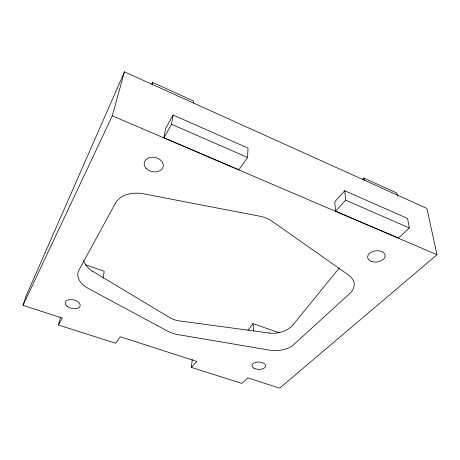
<?xml version="1.0" encoding="UTF-8"?>
<svg xmlns="http://www.w3.org/2000/svg" width="460" height="460" viewBox="0 0 460 460"><rect width="100%" height="100%" fill="white"/><g stroke="black" fill="none" stroke-linecap="round" stroke-linejoin="round"><path stroke-width="0.69" d="M193.332 102.982L193.384 100.918L152.605 82.461L151.696 84.381M247.583 157.435L248.015 148.068L173.138 115.04L165.629 128.489L163.933 137.735L238.82 169.774L247.583 157.435L171.528 124.263L173.138 115.04M191.423 367.385L196.886 361.456L120.342 336.777L115.73 343.269L58.403 325.007L62.313 318.067L23 305.388L25.84 296.608L124.453 71.852L426.903 208.443L437 254.719L279.657 388.148L247.877 377.901L241.891 383.462L191.423 367.385L192.228 359.444M152.237 85.14L152.605 82.461M103.011 278.122L104.213 271.337L85.387 264.718M58.403 325.007L60.588 316.963M23 305.388L112.274 115.822L124.453 71.852M163.933 137.735L171.528 124.263M247.877 330.395L253.023 323.622L278.904 332.718M362.394 179.722L363.693 178.008L396.514 192.861L397.808 196.046M293.008 324.823L339.204 268.082M344.712 190.716L334.771 201.693L335.576 211.169L398.486 238.084L409.36 227.987L407.572 218.442L344.712 190.716L345.678 200.215L335.576 211.169M269.198 333.005L179.567 320.936A21.378 15.41 1.4 0 1 169.625 317.555L92.776 271.354M112.274 115.822L437 254.719M345.678 200.215L409.36 227.987M363.693 178.008L364.619 180.671M253.023 323.622L253.644 331.194M292.945 324.8A21.545 15.174 -5.9 0 1 269.186 333.04M92.736 271.388A23.684 17.785 9.3 0 1 83.605 260.647M115.454 203.13L78.873 270.319A24.052 14.685 11.9 0 0 88.544 288.581L167.785 331.223A22.143 12.909 6.4 0 0 177.899 334.587L269.037 350.043A21.856 12.454 1.1 0 0 293.411 344.891L349.692 293.589A24.558 15.266 -3 0 0 348.392 274.925L271.946 221.156A26.208 18.049 1.7 0 0 259.963 216.257L143.721 193.85A26.898 18.653 11.7 0 0 115.454 203.13M371.088 261.268A8.786 5.623 -6.8 0 0 385.077 256.519A8.786 5.623 -6.8 0 0 373.031 251.43A8.786 5.623 -6.8 0 0 371.088 261.268M253.96 368.19A6.86 3.703 2.2 0 0 265.42 366.815A6.86 3.703 2.2 0 0 256.996 362.072A6.86 3.703 2.2 0 0 253.96 368.19M146.09 168.216A9.666 7.239 12.6 0 0 162.535 168.262A9.666 7.239 12.6 0 0 152.588 157.182A9.666 7.239 12.6 0 0 146.09 168.216M67.12 306.337A7.647 4.376 12.5 0 0 79.856 306.567A7.647 4.376 12.5 0 0 71.081 299.581A7.647 4.376 12.5 0 0 67.12 306.337"/></g></svg>
